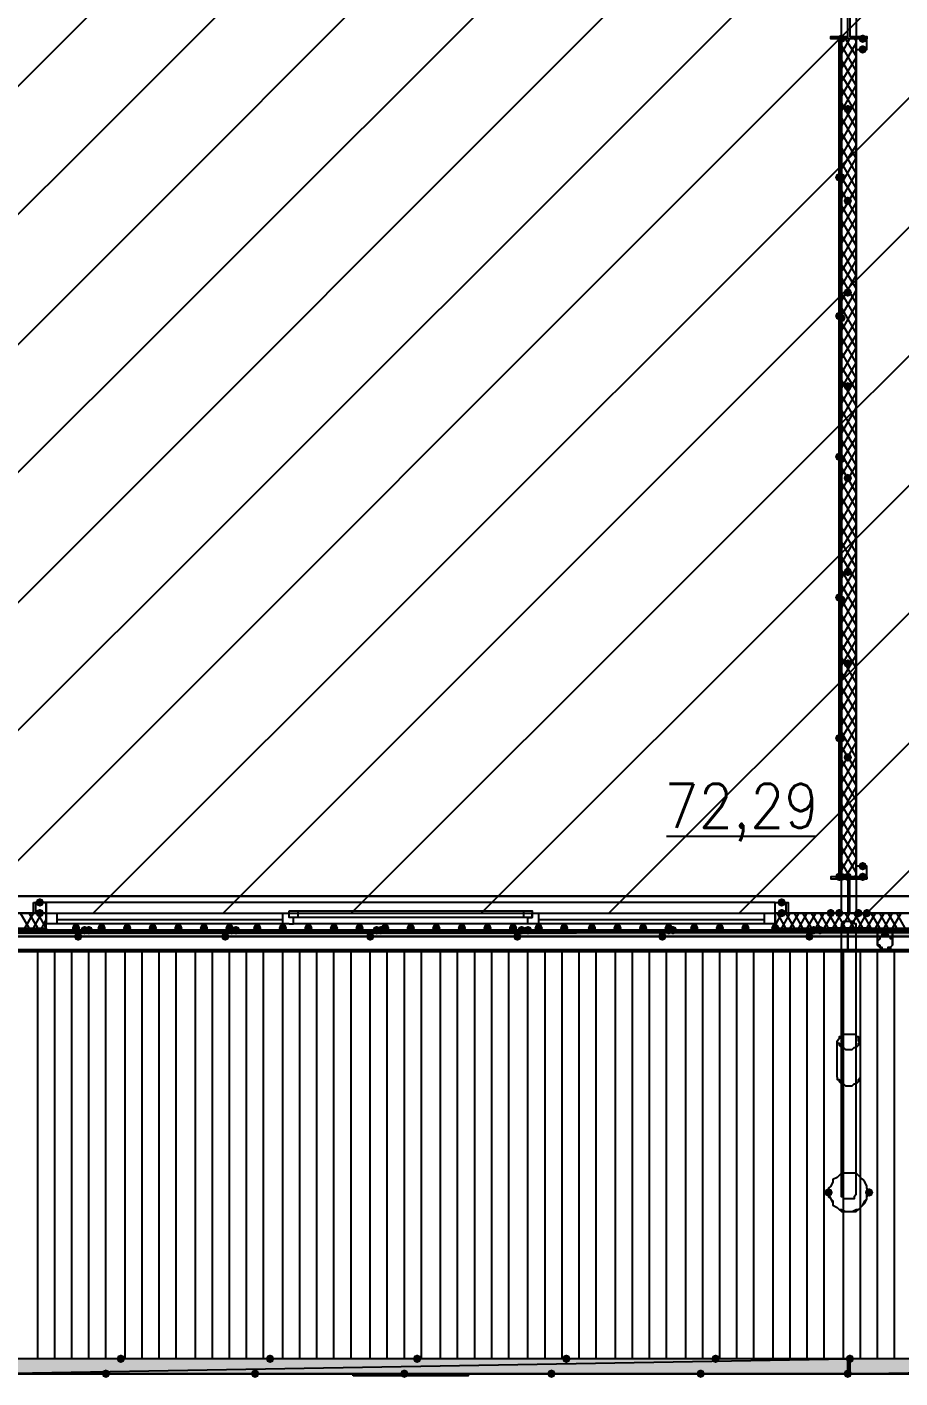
# Model space of a CAD drawing. Header units: millimetres. Extents: x 0 to 420, y 0 to 297.
# Drawn here: x 260.31 to 277.64, y 110.74 to 137.56 of the extents above; entities that cross this region are included whole.
import ezdxf

# ---------------------------------------------------------------- set-up
doc = ezdxf.new("R2010")
doc.units = ezdxf.units.MM
doc.layers.get('0').update_dxf_attribs({"linetype": 'CONTINUOUS'})
doc.styles.get("Standard").update_dxf_attribs({"font": 'STANDARD'})

msp = doc.modelspace()

# ---------------------------------------------------------------- hatches: boundary and pattern name
at = {"true_color": 0x000007}
for points in [[(276.563667, 137.329333), (276.538796, 137.269537), (276.479, 137.244667), (276.419204, 137.269537), (276.394333, 137.329333), (276.419204, 137.389129), (276.479, 137.414), (276.538796, 137.389129)], [(276.987, 137.329333), (276.962129, 137.269537), (276.902333, 137.244667), (276.842538, 137.269537), (276.817667, 137.329333), (276.842537, 137.389129), (276.902333, 137.414), (276.962129, 137.389129)], [(276.987, 137.117667), (276.962129, 137.057871), (276.902333, 137.033), (276.842538, 137.057871), (276.817667, 137.117667), (276.842537, 137.177462), (276.902333, 137.202333), (276.962129, 137.177463)], [(276.690667, 135.932333), (276.665796, 135.872537), (276.606, 135.847667), (276.546204, 135.872537), (276.521333, 135.932333), (276.546204, 135.992129), (276.606, 136.017), (276.665796, 135.992129)], [(276.690667, 134.112), (276.665796, 134.052204), (276.606, 134.027333), (276.546204, 134.052204), (276.521333, 134.112), (276.546204, 134.171796), (276.606, 134.196667), (276.665796, 134.171796)], [(276.690667, 132.291667), (276.665796, 132.231871), (276.606, 132.207), (276.546204, 132.231871), (276.521333, 132.291667), (276.546204, 132.351462), (276.606, 132.376333), (276.665796, 132.351463)], [(276.690667, 130.429), (276.665796, 130.369204), (276.606, 130.344333), (276.546204, 130.369204), (276.521333, 130.429), (276.546204, 130.488796), (276.606, 130.513667), (276.665796, 130.488796)], [(276.690667, 128.608667), (276.665796, 128.548871), (276.606, 128.524), (276.546204, 128.548871), (276.521333, 128.608667), (276.546204, 128.668462), (276.606, 128.693333), (276.665796, 128.668463)], [(276.690667, 126.746), (276.665796, 126.686204), (276.606, 126.661333), (276.546204, 126.686204), (276.521333, 126.746), (276.546204, 126.805796), (276.606, 126.830667), (276.665796, 126.805796)], [(276.690667, 124.925667), (276.665796, 124.865871), (276.606, 124.841), (276.546204, 124.865871), (276.521333, 124.925667), (276.546204, 124.985462), (276.606, 125.010333), (276.665796, 124.985463)], [(276.690667, 123.063), (276.665796, 123.003204), (276.606, 122.978333), (276.546204, 123.003204), (276.521333, 123.063), (276.546204, 123.122796), (276.606, 123.147667), (276.665796, 123.122796)], [(276.987, 120.904), (276.962129, 120.844204), (276.902333, 120.819333), (276.842538, 120.844204), (276.817667, 120.904), (276.842537, 120.963796), (276.902333, 120.988667), (276.962129, 120.963796)], [(276.563667, 120.692333), (276.538796, 120.632537), (276.479, 120.607667), (276.419204, 120.632537), (276.394333, 120.692333), (276.419204, 120.752129), (276.479, 120.777), (276.538796, 120.752129)], [(276.690667, 120.692333), (276.665796, 120.632537), (276.606, 120.607667), (276.546204, 120.632537), (276.521333, 120.692333), (276.546204, 120.752129), (276.606, 120.777), (276.665796, 120.752129)], [(276.987, 120.692333), (276.962129, 120.632537), (276.902333, 120.607667), (276.842538, 120.632537), (276.817667, 120.692333), (276.842537, 120.752129), (276.902333, 120.777), (276.962129, 120.752129)], [(260.646333, 120.184333), (260.621463, 120.124537), (260.561667, 120.099667), (260.501871, 120.124537), (260.477, 120.184333), (260.501871, 120.244129), (260.561667, 120.269), (260.621462, 120.244129)], [(275.378333, 120.184333), (275.353462, 120.124537), (275.293667, 120.099667), (275.233871, 120.124537), (275.209, 120.184333), (275.233871, 120.244129), (275.293667, 120.269), (275.353462, 120.244129)], [(260.646333, 119.972667), (260.621463, 119.912871), (260.561667, 119.888), (260.501871, 119.912871), (260.477, 119.972667), (260.501871, 120.032462), (260.561667, 120.057333), (260.621462, 120.032463)], [(275.378333, 119.972667), (275.353462, 119.912871), (275.293667, 119.888), (275.233871, 119.912871), (275.209, 119.972667), (275.233871, 120.032462), (275.293667, 120.057333), (275.353462, 120.032463)], [(276.352, 119.972667), (276.327129, 119.912871), (276.267333, 119.888), (276.207538, 119.912871), (276.182667, 119.972667), (276.207537, 120.032462), (276.267333, 120.057333), (276.327129, 120.032463)], [(276.521333, 119.972667), (276.496463, 119.912871), (276.436667, 119.888), (276.376871, 119.912871), (276.352, 119.972667), (276.376871, 120.032462), (276.436667, 120.057333), (276.496462, 120.032463)], [(276.902333, 119.972667), (276.877462, 119.912871), (276.817667, 119.888), (276.757871, 119.912871), (276.733, 119.972667), (276.757871, 120.032462), (276.817667, 120.057333), (276.877462, 120.032463)], [(277.071667, 119.972667), (277.046796, 119.912871), (276.987, 119.888), (276.927204, 119.912871), (276.902333, 119.972667), (276.927204, 120.032462), (276.987, 120.057333), (277.046796, 120.032463)], [(261.366, 119.676333), (261.341129, 119.616537), (261.281333, 119.591667), (261.221538, 119.616537), (261.196667, 119.676333), (261.221537, 119.736129), (261.281333, 119.761), (261.341129, 119.736129)], [(261.874, 119.676333), (261.849129, 119.616537), (261.789333, 119.591667), (261.729537, 119.616537), (261.704667, 119.676333), (261.729537, 119.736129), (261.789333, 119.761), (261.849129, 119.736129)], [(262.382, 119.676333), (262.357129, 119.616537), (262.297333, 119.591667), (262.237538, 119.616537), (262.212667, 119.676333), (262.237537, 119.736129), (262.297333, 119.761), (262.357129, 119.736129)], [(262.89, 119.676333), (262.865129, 119.616537), (262.805333, 119.591667), (262.745538, 119.616537), (262.720667, 119.676333), (262.745537, 119.736129), (262.805333, 119.761), (262.865129, 119.736129)], [(263.398, 119.676333), (263.373129, 119.616537), (263.313333, 119.591667), (263.253537, 119.616537), (263.228667, 119.676333), (263.253537, 119.736129), (263.313333, 119.761), (263.373129, 119.736129)], [(263.906, 119.676333), (263.881129, 119.616537), (263.821333, 119.591667), (263.761538, 119.616537), (263.736667, 119.676333), (263.761537, 119.736129), (263.821333, 119.761), (263.881129, 119.736129)], [(264.414, 119.676333), (264.389129, 119.616537), (264.329333, 119.591667), (264.269538, 119.616537), (264.244667, 119.676333), (264.269537, 119.736129), (264.329333, 119.761), (264.389129, 119.736129)], [(264.964333, 119.676333), (264.939462, 119.616537), (264.879667, 119.591667), (264.819871, 119.616537), (264.795, 119.676333), (264.819871, 119.736129), (264.879667, 119.761), (264.939462, 119.736129)], [(265.472333, 119.676333), (265.447462, 119.616537), (265.387667, 119.591667), (265.327871, 119.616537), (265.303, 119.676333), (265.327871, 119.736129), (265.387667, 119.761), (265.447462, 119.736129)], [(265.980333, 119.676333), (265.955462, 119.616537), (265.895667, 119.591667), (265.835871, 119.616537), (265.811, 119.676333), (265.835871, 119.736129), (265.895667, 119.761), (265.955462, 119.736129)], [(266.488333, 119.676333), (266.463462, 119.616537), (266.403667, 119.591667), (266.343871, 119.616537), (266.319, 119.676333), (266.343871, 119.736129), (266.403667, 119.761), (266.463462, 119.736129)], [(266.996333, 119.676333), (266.971462, 119.616537), (266.911667, 119.591667), (266.851871, 119.616537), (266.827, 119.676333), (266.851871, 119.736129), (266.911667, 119.761), (266.971462, 119.736129)], [(267.504333, 119.676333), (267.479462, 119.616537), (267.419667, 119.591667), (267.359871, 119.616537), (267.335, 119.676333), (267.359871, 119.736129), (267.419667, 119.761), (267.479462, 119.736129)], [(268.012333, 119.676333), (267.987462, 119.616537), (267.927667, 119.591667), (267.867871, 119.616537), (267.843, 119.676333), (267.867871, 119.736129), (267.927667, 119.761), (267.987462, 119.736129)], [(268.520333, 119.676333), (268.495462, 119.616537), (268.435667, 119.591667), (268.375871, 119.616537), (268.351, 119.676333), (268.375871, 119.736129), (268.435667, 119.761), (268.495462, 119.736129)], [(269.028333, 119.676333), (269.003462, 119.616537), (268.943667, 119.591667), (268.883871, 119.616537), (268.859, 119.676333), (268.883871, 119.736129), (268.943667, 119.761), (269.003462, 119.736129)], [(269.536333, 119.676333), (269.511462, 119.616537), (269.451667, 119.591667), (269.391871, 119.616537), (269.367, 119.676333), (269.391871, 119.736129), (269.451667, 119.761), (269.511462, 119.736129)], [(270.044333, 119.676333), (270.019463, 119.616537), (269.959667, 119.591667), (269.899871, 119.616537), (269.875, 119.676333), (269.899871, 119.736129), (269.959667, 119.761), (270.019462, 119.736129)], [(270.552333, 119.676333), (270.527462, 119.616537), (270.467667, 119.591667), (270.407871, 119.616537), (270.383, 119.676333), (270.407871, 119.736129), (270.467667, 119.761), (270.527462, 119.736129)], [(271.060333, 119.676333), (271.035462, 119.616537), (270.975667, 119.591667), (270.915871, 119.616537), (270.891, 119.676333), (270.915871, 119.736129), (270.975667, 119.761), (271.035462, 119.736129)], [(271.610667, 119.676333), (271.585796, 119.616537), (271.526, 119.591667), (271.466204, 119.616537), (271.441333, 119.676333), (271.466204, 119.736129), (271.526, 119.761), (271.585796, 119.736129)], [(272.118667, 119.676333), (272.093796, 119.616537), (272.034, 119.591667), (271.974204, 119.616537), (271.949333, 119.676333), (271.974204, 119.736129), (272.034, 119.761), (272.093796, 119.736129)], [(272.626667, 119.676333), (272.601796, 119.616537), (272.542, 119.591667), (272.482204, 119.616537), (272.457333, 119.676333), (272.482204, 119.736129), (272.542, 119.761), (272.601796, 119.736129)], [(273.134667, 119.676333), (273.109796, 119.616537), (273.05, 119.591667), (272.990204, 119.616537), (272.965333, 119.676333), (272.990204, 119.736129), (273.05, 119.761), (273.109796, 119.736129)], [(273.642667, 119.676333), (273.617796, 119.616537), (273.558, 119.591667), (273.498204, 119.616537), (273.473333, 119.676333), (273.498204, 119.736129), (273.558, 119.761), (273.617796, 119.736129)], [(274.150667, 119.676333), (274.125796, 119.616537), (274.066, 119.591667), (274.006204, 119.616537), (273.981333, 119.676333), (274.006204, 119.736129), (274.066, 119.761), (274.125796, 119.736129)], [(274.658667, 119.676333), (274.633796, 119.616537), (274.574, 119.591667), (274.514204, 119.616537), (274.489333, 119.676333), (274.514204, 119.736129), (274.574, 119.761), (274.633796, 119.736129)], [(275.251333, 119.676333), (275.226462, 119.616537), (275.166667, 119.591667), (275.106871, 119.616537), (275.082, 119.676333), (275.106871, 119.736129), (275.166667, 119.761), (275.226462, 119.736129)], [(276.309667, 114.427), (276.284796, 114.367204), (276.225, 114.342333), (276.165204, 114.367204), (276.140333, 114.427), (276.165204, 114.486796), (276.225, 114.511667), (276.284796, 114.486796)], [(277.114, 114.427), (277.089129, 114.367204), (277.029333, 114.342333), (276.969538, 114.367204), (276.944667, 114.427), (276.969537, 114.486796), (277.029333, 114.511667), (277.089129, 114.486796)]]:
    msp.add_hatch(color=0, dxfattribs=at).paths.add_polyline_path(points, flags=0)
at = {"true_color": 0x0000fe}
for points in [[(276.563667, 137.329333), (276.538796, 137.269537), (276.479, 137.244667), (276.419204, 137.269537), (276.394333, 137.329333), (276.419204, 137.389129), (276.479, 137.414), (276.538796, 137.389129)], [(276.563667, 137.329333), (276.538796, 137.269537), (276.479, 137.244667), (276.419204, 137.269537), (276.394333, 137.329333), (276.419204, 137.389129), (276.479, 137.414), (276.538796, 137.389129)], [(276.521333, 134.577667), (276.496463, 134.517871), (276.436667, 134.493), (276.376871, 134.517871), (276.352, 134.577667), (276.376871, 134.637462), (276.436667, 134.662333), (276.496462, 134.637463)], [(276.563667, 134.577667), (276.538796, 134.517871), (276.479, 134.493), (276.419204, 134.517871), (276.394333, 134.577667), (276.419204, 134.637462), (276.479, 134.662333), (276.538796, 134.637463)], [(276.521333, 131.826), (276.496463, 131.766204), (276.436667, 131.741333), (276.376871, 131.766204), (276.352, 131.826), (276.376871, 131.885796), (276.436667, 131.910667), (276.496462, 131.885796)], [(276.563667, 131.783667), (276.538796, 131.723871), (276.479, 131.699), (276.419204, 131.723871), (276.394333, 131.783667), (276.419204, 131.843462), (276.479, 131.868333), (276.538796, 131.843463)], [(276.521333, 129.032), (276.496463, 128.972204), (276.436667, 128.947333), (276.376871, 128.972204), (276.352, 129.032), (276.376871, 129.091796), (276.436667, 129.116667), (276.496462, 129.091796)], [(276.563667, 128.989667), (276.538796, 128.929871), (276.479, 128.905), (276.419204, 128.929871), (276.394333, 128.989667), (276.419204, 129.049462), (276.479, 129.074333), (276.538796, 129.049463)], [(276.521333, 126.238), (276.496463, 126.178204), (276.436667, 126.153333), (276.376871, 126.178204), (276.352, 126.238), (276.376871, 126.297796), (276.436667, 126.322667), (276.496462, 126.297796)], [(276.563667, 126.195667), (276.538796, 126.135871), (276.479, 126.111), (276.419204, 126.135871), (276.394333, 126.195667), (276.419204, 126.255462), (276.479, 126.280333), (276.538796, 126.255463)], [(276.521333, 123.444), (276.496463, 123.384204), (276.436667, 123.359333), (276.376871, 123.384204), (276.352, 123.444), (276.376871, 123.503796), (276.436667, 123.528667), (276.496462, 123.503796)], [(276.563667, 123.444), (276.538796, 123.384204), (276.479, 123.359333), (276.419204, 123.384204), (276.394333, 123.444), (276.419204, 123.503796), (276.479, 123.528667), (276.538796, 123.503796)], [(276.521333, 120.692333), (276.496463, 120.632537), (276.436667, 120.607667), (276.376871, 120.632537), (276.352, 120.692333), (276.376871, 120.752129), (276.436667, 120.777), (276.496462, 120.752129)], [(261.535333, 119.634), (261.510462, 119.574204), (261.450667, 119.549333), (261.390871, 119.574204), (261.366, 119.634), (261.390871, 119.693796), (261.450667, 119.718667), (261.510462, 119.693796)], [(261.62, 119.634), (261.595129, 119.574204), (261.535333, 119.549333), (261.475537, 119.574204), (261.450667, 119.634), (261.475537, 119.693796), (261.535333, 119.718667), (261.595129, 119.693796)], [(261.62, 119.634), (261.595129, 119.574204), (261.535333, 119.549333), (261.475537, 119.574204), (261.450667, 119.634), (261.475537, 119.693796), (261.535333, 119.718667), (261.595129, 119.693796)], [(264.456333, 119.634), (264.431462, 119.574204), (264.371667, 119.549333), (264.311871, 119.574204), (264.287, 119.634), (264.311871, 119.693796), (264.371667, 119.718667), (264.431462, 119.693796)], [(264.541, 119.634), (264.516129, 119.574204), (264.456333, 119.549333), (264.396538, 119.574204), (264.371667, 119.634), (264.396537, 119.693796), (264.456333, 119.718667), (264.516129, 119.693796)], [(264.541, 119.634), (264.516129, 119.574204), (264.456333, 119.549333), (264.396538, 119.574204), (264.371667, 119.634), (264.396537, 119.693796), (264.456333, 119.718667), (264.516129, 119.693796)], [(267.335, 119.634), (267.310129, 119.574204), (267.250333, 119.549333), (267.190538, 119.574204), (267.165667, 119.634), (267.190537, 119.693796), (267.250333, 119.718667), (267.310129, 119.693796)], [(267.419667, 119.634), (267.394796, 119.574204), (267.335, 119.549333), (267.275204, 119.574204), (267.250333, 119.634), (267.275204, 119.693796), (267.335, 119.718667), (267.394796, 119.693796)], [(267.419667, 119.634), (267.394796, 119.574204), (267.335, 119.549333), (267.275204, 119.574204), (267.250333, 119.634), (267.275204, 119.693796), (267.335, 119.718667), (267.394796, 119.693796)], [(270.213667, 119.634), (270.188796, 119.574204), (270.129, 119.549333), (270.069204, 119.574204), (270.044333, 119.634), (270.069204, 119.693796), (270.129, 119.718667), (270.188796, 119.693796)], [(270.340667, 119.634), (270.315796, 119.574204), (270.256, 119.549333), (270.196204, 119.574204), (270.171333, 119.634), (270.196204, 119.693796), (270.256, 119.718667), (270.315796, 119.693796)], [(270.340667, 119.634), (270.315796, 119.574204), (270.256, 119.549333), (270.196204, 119.574204), (270.171333, 119.634), (270.196204, 119.693796), (270.256, 119.718667), (270.315796, 119.693796)], [(273.134667, 119.634), (273.109796, 119.574204), (273.05, 119.549333), (272.990204, 119.574204), (272.965333, 119.634), (272.990204, 119.693796), (273.05, 119.718667), (273.109796, 119.693796)], [(273.219333, 119.634), (273.194462, 119.574204), (273.134667, 119.549333), (273.074871, 119.574204), (273.05, 119.634), (273.074871, 119.693796), (273.134667, 119.718667), (273.194462, 119.693796)], [(273.219333, 119.634), (273.194462, 119.574204), (273.134667, 119.549333), (273.074871, 119.574204), (273.05, 119.634), (273.074871, 119.693796), (273.134667, 119.718667), (273.194462, 119.693796)], [(276.013333, 119.634), (275.988462, 119.574204), (275.928667, 119.549333), (275.868871, 119.574204), (275.844, 119.634), (275.868871, 119.693796), (275.928667, 119.718667), (275.988462, 119.693796)], [(276.140333, 119.634), (276.115463, 119.574204), (276.055667, 119.549333), (275.995871, 119.574204), (275.971, 119.634), (275.995871, 119.693796), (276.055667, 119.718667), (276.115462, 119.693796)], [(276.140333, 119.634), (276.115463, 119.574204), (276.055667, 119.549333), (275.995871, 119.574204), (275.971, 119.634), (275.995871, 119.693796), (276.055667, 119.718667), (276.115462, 119.693796)], [(261.408333, 119.507), (261.383462, 119.447204), (261.323667, 119.422333), (261.263871, 119.447204), (261.239, 119.507), (261.263871, 119.566796), (261.323667, 119.591667), (261.383462, 119.566796)], [(264.329333, 119.507), (264.304463, 119.447204), (264.244667, 119.422333), (264.184871, 119.447204), (264.16, 119.507), (264.184871, 119.566796), (264.244667, 119.591667), (264.304462, 119.566796)], [(267.208, 119.507), (267.183129, 119.447204), (267.123333, 119.422333), (267.063538, 119.447204), (267.038667, 119.507), (267.063537, 119.566796), (267.123333, 119.591667), (267.183129, 119.566796)], [(270.129, 119.507), (270.104129, 119.447204), (270.044333, 119.422333), (269.984537, 119.447204), (269.959667, 119.507), (269.984537, 119.566796), (270.044333, 119.591667), (270.104129, 119.566796)], [(273.007667, 119.507), (272.982796, 119.447204), (272.923, 119.422333), (272.863204, 119.447204), (272.838333, 119.507), (272.863204, 119.566796), (272.923, 119.591667), (272.982796, 119.566796)], [(275.928667, 119.507), (275.903796, 119.447204), (275.844, 119.422333), (275.784204, 119.447204), (275.759333, 119.507), (275.784204, 119.566796), (275.844, 119.591667), (275.903796, 119.566796)], [(262.255, 111.125), (262.230129, 111.065204), (262.170333, 111.040333), (262.110538, 111.065204), (262.085667, 111.125), (262.110537, 111.184796), (262.170333, 111.209667), (262.230129, 111.184796)], [(265.218333, 111.125), (265.193463, 111.065204), (265.133667, 111.040333), (265.073871, 111.065204), (265.049, 111.125), (265.073871, 111.184796), (265.133667, 111.209667), (265.193462, 111.184796)], [(268.139333, 111.125), (268.114462, 111.065204), (268.054667, 111.040333), (267.994871, 111.065204), (267.97, 111.125), (267.994871, 111.184796), (268.054667, 111.209667), (268.114462, 111.184796)], [(271.102667, 111.125), (271.077796, 111.065204), (271.018, 111.040333), (270.958204, 111.065204), (270.933333, 111.125), (270.958204, 111.184796), (271.018, 111.209667), (271.077796, 111.184796)], [(274.066, 111.125), (274.041129, 111.065204), (273.981333, 111.040333), (273.921538, 111.065204), (273.896667, 111.125), (273.921537, 111.184796), (273.981333, 111.209667), (274.041129, 111.184796)], [(276.733, 111.125), (276.708129, 111.065204), (276.648333, 111.040333), (276.588538, 111.065204), (276.563667, 111.125), (276.588537, 111.184796), (276.648333, 111.209667), (276.708129, 111.184796)], [(276.733, 111.125), (276.708129, 111.065204), (276.648333, 111.040333), (276.588538, 111.065204), (276.563667, 111.125), (276.588537, 111.184796), (276.648333, 111.209667), (276.708129, 111.184796)], [(261.958667, 110.828667), (261.933796, 110.768871), (261.874, 110.744), (261.814204, 110.768871), (261.789333, 110.828667), (261.814204, 110.888462), (261.874, 110.913333), (261.933796, 110.888463)], [(264.922, 110.828667), (264.897129, 110.768871), (264.837333, 110.744), (264.777537, 110.768871), (264.752667, 110.828667), (264.777537, 110.888462), (264.837333, 110.913333), (264.897129, 110.888463)], [(267.885333, 110.828667), (267.860462, 110.768871), (267.800667, 110.744), (267.740871, 110.768871), (267.716, 110.828667), (267.740871, 110.888462), (267.800667, 110.913333), (267.860462, 110.888463)], [(270.806333, 110.828667), (270.781462, 110.768871), (270.721667, 110.744), (270.661871, 110.768871), (270.637, 110.828667), (270.661871, 110.888462), (270.721667, 110.913333), (270.781462, 110.888463)], [(273.769667, 110.828667), (273.744796, 110.768871), (273.685, 110.744), (273.625204, 110.768871), (273.600333, 110.828667), (273.625204, 110.888462), (273.685, 110.913333), (273.744796, 110.888463)], [(276.690667, 110.828667), (276.665796, 110.768871), (276.606, 110.744), (276.546204, 110.768871), (276.521333, 110.828667), (276.546204, 110.888462), (276.606, 110.913333), (276.665796, 110.888463)]]:
    msp.add_hatch(color=0, dxfattribs=at).paths.add_polyline_path(points, flags=0)
at = {"true_color": 0x000007}
h = msp.add_hatch(color=0, dxfattribs=at)
h.paths.add_polyline_path([(276.479, 137.329333), (276.436667, 137.329333), (276.479, 120.692333)], flags=0)
h.paths.add_polyline_path([(276.436667, 137.329333), (276.479, 120.692333), (276.436667, 120.692333)], flags=0)
h = msp.add_hatch(color=0, dxfattribs=at)
h.paths.add_polyline_path([(381.550333, 119.507), (119.507, 119.507), (381.550333, 119.634)], flags=0)
h.paths.add_polyline_path([(119.507, 119.507), (381.550333, 119.634), (119.507, 119.634)], flags=0)
h = msp.add_hatch(color=0, dxfattribs=at)
h.paths.add_polyline_path([(276.606, 110.828667), (259.249333, 110.828667), (276.606, 111.125)], flags=0)
h.paths.add_polyline_path([(259.249333, 110.828667), (276.606, 111.125), (259.249333, 111.125)], flags=0)
h = msp.add_hatch(color=0, dxfattribs=at)
h.paths.add_polyline_path([(294.005, 110.828667), (276.648333, 110.828667), (294.005, 111.125)], flags=0)
h.paths.add_polyline_path([(276.648333, 110.828667), (294.005, 111.125), (276.648333, 111.125)], flags=0)

# ---------------------------------------------------------------- linework, layer by layer
at = {"color": 0, "true_color": 0x000007}
for points in [[(392.938, 236.601), (258.868333, 236.601), (258.868333, 205.613), (242.189, 205.613), (242.189, 236.601), (108.161667, 236.601), (108.161667, 119.972667), (242.189, 119.972667), (242.189, 150.960667), (258.868333, 150.960667), (258.868333, 119.972667), (392.938, 119.972667)], [(242.189, 236.262333), (242.189, 205.613), (258.868333, 205.613), (258.868333, 236.262333), (392.557, 236.262333), (392.557, 120.311333), (258.868333, 120.311333), (258.868333, 150.960667), (242.189, 150.960667), (242.189, 120.311333), (108.500333, 120.311333), (108.500333, 236.262333)], [(276.987, 137.329333), (276.267333, 137.329333), (276.267333, 137.371667), (276.606, 137.371667), (276.606, 138.049), (276.267333, 138.049), (276.987, 138.049), (276.648333, 138.049), (276.648333, 137.371667), (276.987, 137.371667)], [(276.479, 137.329333), (276.436667, 137.329333), (276.479, 120.692333)], [(276.436667, 137.329333), (276.479, 120.692333), (276.436667, 120.692333)], [(276.479, 120.692333), (276.479, 137.329333), (276.436667, 137.329333), (276.436667, 120.692333)], [(276.479, 120.692333), (276.479, 137.329333), (276.436667, 137.329333), (276.436667, 120.692333)], [(276.479, 137.329333), (276.479, 120.692333), (276.775333, 120.692333), (276.775333, 137.329333)], [(276.987, 137.329333), (276.775333, 137.329333), (276.775333, 137.117667), (276.987, 137.117667), (276.987, 137.329333), (276.775333, 137.329333), (276.775333, 137.117667), (276.987, 137.117667)], [(276.987, 120.692333), (276.267333, 120.692333), (276.267333, 120.65), (276.606, 120.65), (276.606, 119.972667), (276.267333, 119.972667), (276.987, 119.972667), (276.648333, 119.972667), (276.648333, 120.65), (276.987, 120.65)], [(276.987, 120.904), (276.775333, 120.904), (276.775333, 120.692333), (276.987, 120.692333), (276.987, 120.904), (276.775333, 120.904), (276.775333, 120.692333), (276.987, 120.692333)], [(260.434667, 120.184333), (260.688667, 120.184333), (260.688667, 119.972667), (260.434667, 119.972667)], [(260.477, 120.184333), (260.477, 119.972667), (260.688667, 119.972667), (260.688667, 120.184333)], [(275.166667, 120.184333), (275.378333, 120.184333), (275.378333, 119.972667), (275.166667, 119.972667), (275.166667, 120.184333), (275.420667, 120.184333), (275.420667, 119.972667), (275.166667, 119.972667)], [(260.688667, 119.972667), (260.688667, 119.761)], [(265.514667, 120.015), (265.684, 120.015), (265.684, 119.888), (265.514667, 119.888)], [(270.340667, 119.888), (270.171333, 119.888), (270.171333, 120.015), (270.340667, 120.015)], [(275.166667, 119.972667), (275.166667, 119.761)], [(381.550333, 119.507), (119.507, 119.507), (381.550333, 119.634)], [(119.507, 119.507), (381.550333, 119.634), (119.507, 119.634)], [(276.648333, 119.803333), (276.606, 119.803333), (276.563667, 119.803333), (276.521333, 119.803333), (276.521333, 119.761), (276.479, 119.761), (276.479, 119.718667), (276.479, 119.676333), (276.521333, 119.634), (276.563667, 119.634), (276.563667, 119.591667), (276.606, 119.591667), (276.648333, 119.591667), (276.690667, 119.591667), (276.690667, 119.634), (276.733, 119.634), (276.733, 119.676333), (276.775333, 119.676333), (276.775333, 119.718667), (276.775333, 119.761), (276.733, 119.761), (276.733, 119.803333), (276.690667, 119.803333)], [(277.071667, 119.634), (277.071667, 119.591667), (277.198667, 119.591667), (277.198667, 119.38), (277.198667, 119.337667), (277.241, 119.295333), (277.283333, 119.253), (277.325667, 119.253), (277.368, 119.253), (277.410333, 119.253), (277.452667, 119.253), (277.452667, 119.295333), (277.495, 119.337667), (277.495, 119.38), (277.495, 119.591667), (277.622, 119.591667), (277.622, 119.634), (277.495, 119.634), (277.495, 119.38), (277.495, 119.337667), (277.452667, 119.295333), (277.410333, 119.253), (277.368, 119.253), (277.325667, 119.253), (277.283333, 119.253), (277.241, 119.295333), (277.241, 119.337667), (277.198667, 119.337667), (277.198667, 119.38), (277.198667, 119.634), (277.071667, 119.634), (277.071667, 119.591667), (277.198667, 119.591667), (277.198667, 119.38), (277.198667, 119.337667), (277.241, 119.295333), (277.283333, 119.253), (277.325667, 119.253), (277.368, 119.253), (277.410333, 119.253), (277.452667, 119.253), (277.452667, 119.295333), (277.495, 119.337667), (277.495, 119.38), (277.495, 119.591667), (277.622, 119.591667), (277.622, 119.634), (277.495, 119.634), (277.495, 119.38), (277.495, 119.337667), (277.452667, 119.295333), (277.410333, 119.253), (277.368, 119.253), (277.325667, 119.253), (277.283333, 119.253), (277.241, 119.295333), (277.241, 119.337667), (277.198667, 119.337667), (277.198667, 119.38), (277.198667, 119.634), (277.071667, 119.634), (277.198667, 119.634), (277.198667, 119.38), (277.198667, 119.337667), (277.241, 119.337667), (277.241, 119.295333), (277.283333, 119.253), (277.325667, 119.253), (277.368, 119.253), (277.410333, 119.253), (277.452667, 119.295333), (277.495, 119.337667), (277.495, 119.38), (277.495, 119.634), (277.622, 119.634), (277.622, 119.591667), (277.495, 119.591667), (277.495, 119.38), (277.495, 119.337667), (277.452667, 119.295333), (277.452667, 119.253), (277.410333, 119.253), (277.368, 119.253), (277.325667, 119.253), (277.283333, 119.253), (277.241, 119.295333), (277.198667, 119.337667), (277.198667, 119.38), (277.198667, 119.591667), (277.071667, 119.591667)], [(276.606, 119.591667), (259.249333, 119.591667), (259.249333, 119.210667), (276.606, 119.210667)], [(294.005, 119.591667), (276.606, 119.591667), (276.606, 119.210667), (294.005, 119.210667)], [(277.198667, 119.38), (277.198667, 119.337667), (277.241, 119.337667), (277.241, 119.295333), (277.283333, 119.295333), (277.283333, 119.253), (277.325667, 119.253), (277.368, 119.253), (277.410333, 119.253), (277.410333, 119.295333), (277.452667, 119.295333), (277.495, 119.337667), (277.495, 119.38), (277.495, 119.422333), (277.495, 119.464667), (277.452667, 119.464667), (277.452667, 119.507), (277.410333, 119.507), (277.410333, 119.549333), (277.368, 119.549333), (277.325667, 119.549333), (277.283333, 119.549333), (277.283333, 119.507), (277.241, 119.507), (277.241, 119.464667), (277.198667, 119.422333)], [(277.495, 119.38), (277.495, 119.422333), (277.495, 119.464667), (277.452667, 119.464667), (277.452667, 119.507), (277.410333, 119.507), (277.410333, 119.549333), (277.368, 119.549333), (277.325667, 119.549333), (277.283333, 119.549333), (277.283333, 119.507), (277.241, 119.507), (277.241, 119.464667), (277.198667, 119.422333), (277.198667, 119.38), (277.198667, 119.337667), (277.241, 119.337667), (277.241, 119.295333), (277.283333, 119.295333), (277.283333, 119.253), (277.325667, 119.253), (277.368, 119.253), (277.410333, 119.253), (277.410333, 119.295333), (277.452667, 119.295333), (277.495, 119.337667)], [(381.550333, 111.675333), (381.550333, 111.125), (119.507, 111.125), (119.507, 111.675333), (119.507, 118.660333), (119.507, 119.253), (381.550333, 119.253), (381.550333, 118.660333)], [(276.648333, 117.559667), (276.606, 117.559667), (276.563667, 117.559667), (276.521333, 117.559667), (276.479, 117.559667), (276.479, 117.517333), (276.436667, 117.517333), (276.436667, 117.475), (276.394333, 117.432667), (276.394333, 117.390333), (276.436667, 117.390333), (276.436667, 117.348), (276.479, 117.305667), (276.521333, 117.305667), (276.563667, 117.263333), (276.606, 117.263333), (276.648333, 117.263333), (276.690667, 117.263333), (276.733, 117.305667), (276.775333, 117.305667), (276.817667, 117.348), (276.817667, 117.390333), (276.86, 117.432667), (276.817667, 117.432667), (276.817667, 117.475), (276.817667, 117.517333), (276.775333, 117.517333), (276.775333, 117.559667), (276.733, 117.559667), (276.690667, 117.559667)], [(276.690667, 114.808), (276.606, 114.808), (276.563667, 114.808), (276.479, 114.808), (276.436667, 114.765667), (276.394333, 114.723333), (276.309667, 114.681), (276.309667, 114.638667), (276.267333, 114.554), (276.225, 114.511667), (276.225, 114.427), (276.225, 114.384667), (276.267333, 114.3), (276.309667, 114.257667), (276.309667, 114.173), (276.394333, 114.130667), (276.436667, 114.088333), (276.479, 114.088333), (276.563667, 114.046), (276.606, 114.046), (276.690667, 114.046), (276.775333, 114.088333), (276.817667, 114.088333), (276.86, 114.130667), (276.902333, 114.173), (276.944667, 114.257667), (276.987, 114.3), (276.987, 114.384667), (277.029333, 114.427), (276.987, 114.511667), (276.987, 114.554), (276.944667, 114.638667), (276.902333, 114.681), (276.86, 114.723333), (276.817667, 114.765667), (276.775333, 114.808)], [(276.606, 110.828667), (259.249333, 110.828667), (276.606, 111.125)], [(259.249333, 110.828667), (276.606, 111.125), (259.249333, 111.125)], [(276.606, 111.125), (259.249333, 111.125), (259.249333, 110.828667), (276.606, 110.828667)], [(294.005, 110.828667), (276.648333, 110.828667), (294.005, 111.125)], [(276.648333, 110.828667), (294.005, 111.125), (276.648333, 111.125)], [(363.558667, 111.125), (363.558667, 110.828667), (346.202, 110.828667), (346.202, 111.125), (346.202, 110.828667), (328.803, 110.828667), (328.803, 111.125), (328.803, 110.828667), (311.404, 110.828667), (311.404, 111.125), (311.404, 110.828667), (294.005, 110.828667), (294.005, 111.125), (276.648333, 111.125), (276.648333, 110.828667), (294.005, 110.828667), (294.005, 111.125), (311.404, 111.125), (328.803, 111.125), (346.202, 111.125)], [(266.784667, 110.786333), (266.784667, 110.828667), (269.070667, 110.828667), (269.070667, 110.786333)]]:
    msp.add_lwpolyline(points, close=True, dxfattribs=at)
at = {"color": 0, "true_color": 0x0000fe}
msp.add_lwpolyline([(242.189, 236.262333), (108.500333, 236.262333), (108.500333, 120.311333), (242.189, 120.311333), (242.189, 150.960667), (258.868333, 150.960667), (258.868333, 120.311333), (392.557, 120.311333), (392.557, 236.262333), (258.868333, 236.262333), (258.868333, 205.613), (242.189, 205.613)], close=True, dxfattribs=at)
at = {"color": 0, "true_color": 0x00002b}
for points in [[(258.868333, 119.972667), (276.479, 119.972667), (276.479, 154.432), (258.868333, 154.432)], [(276.775333, 119.972667), (293.878, 119.972667), (293.878, 154.432), (276.775333, 154.432)]]:
    msp.add_lwpolyline(points, close=True, dxfattribs=at)
at = {"color": 0, "true_color": 0x000004}
for points in [[(258.868334, 135.127999), (278.172334, 154.431999)], [(258.868334, 132.587999), (280.754667, 154.431999)], [(258.868334, 130.005666), (283.294667, 154.431999)], [(258.868334, 127.465666), (285.877001, 154.431999)], [(258.868334, 124.883333), (288.417001, 154.431999)], [(258.868334, 122.343333), (290.999334, 154.431999)], [(259.080001, 119.972666), (293.539334, 154.431999)], [(261.620001, 119.972666), (296.121667, 154.431999)], [(264.202334, 119.972666), (298.661667, 154.431999)], [(266.742334, 119.972666), (301.244, 154.431999)], [(269.324667, 119.972666), (303.826334, 154.431999)], [(271.864667, 119.972666), (306.366334, 154.431999)], [(274.447001, 119.972666), (308.948667, 154.431999)], [(276.987001, 119.972666), (311.488667, 154.431999)]]:
    msp.add_lwpolyline(points, dxfattribs=at)
at = {"color": 0, "true_color": 0x000007}
for points in [[(276.606, 137.329333), (276.606, 138.049)], [(276.267333, 137.329333), (276.267333, 137.371667)], [(276.436667, 137.329333), (276.436667, 137.371667)], [(276.479, 120.692333), (276.479, 137.329333), (276.479, 120.692333), (276.436667, 137.329333)], [(276.479, 137.033), (276.648333, 137.329333)], [(276.775333, 136.990667), (276.563667, 137.329333)], [(276.775333, 137.287), (276.733, 137.329333)], [(276.817667, 137.329333), (276.817667, 137.371667)], [(276.987, 137.329333), (276.987, 137.371667)], [(276.479, 136.736667), (276.775333, 137.244667)], [(276.775333, 136.694333), (276.479, 137.202333)], [(276.479, 136.482667), (276.775333, 136.948333)], [(276.775333, 136.398), (276.479, 136.906)], [(276.479, 136.186333), (276.775333, 136.694333)], [(276.775333, 136.144), (276.479, 136.609667)], [(276.479, 135.89), (276.775333, 136.398)], [(276.775333, 135.847667), (276.479, 136.355667)], [(276.479, 135.593667), (276.775333, 136.101667)], [(276.775333, 135.551333), (276.479, 136.059333)], [(276.479, 135.297333), (276.775333, 135.805333)], [(276.775333, 135.255), (276.479, 135.763)], [(276.479, 135.001), (276.775333, 135.509)], [(276.775333, 134.958667), (276.479, 135.466667)], [(276.479, 134.747), (276.775333, 135.212667)], [(276.775333, 134.662333), (276.479, 135.170333)], [(276.479, 134.450667), (276.775333, 134.958667)], [(276.775333, 134.366), (276.479, 134.874)], [(276.479, 134.154333), (276.775333, 134.662333)], [(276.775333, 134.112), (276.479, 134.577667)], [(276.479, 133.858), (276.775333, 134.366)], [(276.775333, 133.815667), (276.479, 134.323667)], [(276.479, 133.561667), (276.775333, 134.069667)], [(276.775333, 133.519333), (276.479, 134.027333)], [(276.479, 133.265333), (276.775333, 133.773333)], [(276.775333, 133.223), (276.479, 133.731)], [(276.479, 132.969), (276.775333, 133.477)], [(276.775333, 132.926667), (276.479, 133.434667)], [(276.479, 132.715), (276.775333, 133.180667)], [(276.775333, 132.630333), (276.479, 133.138333)], [(276.479, 132.418667), (276.775333, 132.926667)], [(276.775333, 132.376333), (276.479, 132.842)], [(276.479, 132.122333), (276.775333, 132.630333)], [(276.775333, 132.08), (276.479, 132.588)], [(276.479, 131.826), (276.775333, 132.334)], [(276.775333, 131.783667), (276.479, 132.291667)], [(276.479, 131.529667), (276.775333, 132.037667)], [(276.775333, 131.487333), (276.479, 131.995333)], [(276.479, 131.233333), (276.775333, 131.741333)], [(276.775333, 131.191), (276.479, 131.699)], [(276.479, 130.979333), (276.775333, 131.445)], [(276.775333, 130.894667), (276.479, 131.402667)], [(276.479, 130.683), (276.775333, 131.191)], [(276.775333, 130.598333), (276.479, 131.106333)], [(276.479, 130.386667), (276.775333, 130.894667)], [(276.775333, 130.344333), (276.479, 130.81)], [(276.479, 130.090333), (276.775333, 130.598333)], [(276.775333, 130.048), (276.479, 130.556)], [(276.479, 129.794), (276.775333, 130.302)], [(276.775333, 129.751667), (276.479, 130.259667)], [(276.479, 129.497667), (276.775333, 130.005667)], [(276.775333, 129.455333), (276.479, 129.963333)], [(276.479, 129.201333), (276.775333, 129.709333)], [(276.775333, 129.159), (276.479, 129.667)], [(276.479, 128.947333), (276.775333, 129.413)], [(276.775333, 128.862667), (276.479, 129.370667)], [(276.479, 128.651), (276.775333, 129.159)], [(276.775333, 128.608667), (276.479, 129.074333)], [(276.479, 128.354667), (276.775333, 128.862667)], [(276.775333, 128.312333), (276.479, 128.820333)], [(276.479, 128.058333), (276.775333, 128.566333)], [(276.775333, 128.016), (276.479, 128.524)], [(276.479, 127.762), (276.775333, 128.27)], [(276.775333, 127.719667), (276.479, 128.227667)], [(276.479, 127.465667), (276.775333, 127.973667)], [(276.775333, 127.423333), (276.479, 127.931333)], [(276.479, 127.211667), (276.775333, 127.677333)], [(276.775333, 127.127), (276.479, 127.635)], [(276.479, 126.915333), (276.775333, 127.423333)], [(276.775333, 126.830667), (276.479, 127.338667)], [(276.479, 126.619), (276.775333, 127.127)], [(276.775333, 126.576667), (276.479, 127.042333)], [(276.479, 126.322667), (276.775333, 126.830667)], [(276.775333, 126.280333), (276.479, 126.788333)], [(276.479, 126.026333), (276.775333, 126.534333)], [(276.775333, 125.984), (276.479, 126.492)], [(276.479, 125.73), (276.775333, 126.238)], [(276.775333, 125.687667), (276.479, 126.195667)], [(276.479, 125.433667), (276.775333, 125.941667)], [(276.775333, 125.391333), (276.479, 125.899333)], [(276.479, 125.179667), (276.775333, 125.645333)], [(276.775333, 125.095), (276.479, 125.603)], [(276.479, 124.883333), (276.775333, 125.391333)], [(276.775333, 124.841), (276.479, 125.306667)], [(276.479, 124.587), (276.775333, 125.095)], [(276.775333, 124.544667), (276.479, 125.052667)], [(276.479, 124.290667), (276.775333, 124.798667)], [(276.775333, 124.248333), (276.479, 124.756333)], [(276.479, 123.994333), (276.775333, 124.502333)], [(276.775333, 123.952), (276.479, 124.46)], [(276.479, 123.698), (276.775333, 124.206)], [(276.775333, 123.655667), (276.479, 124.163667)], [(276.479, 123.444), (276.775333, 123.909667)], [(276.775333, 123.359333), (276.479, 123.867333)], [(276.479, 123.147667), (276.775333, 123.655667)], [(276.775333, 123.063), (276.479, 123.571)], [(276.479, 122.851333), (276.775333, 123.359333)], [(276.775333, 122.809), (276.479, 123.274667)], [(276.479, 122.555), (276.775333, 123.063)], [(276.775333, 122.512667), (276.479, 123.020667)], [(276.479, 122.258667), (276.775333, 122.766667)], [(276.775333, 122.216333), (276.479, 122.724333)], [(276.479, 121.962333), (276.775333, 122.470333)], [(276.775333, 121.92), (276.479, 122.428)], [(276.479, 121.666), (276.775333, 122.174)], [(276.775333, 121.623667), (276.479, 122.131667)], [(276.479, 121.412), (276.775333, 121.877667)], [(276.775333, 121.327333), (276.479, 121.835333)], [(273.007667, 121.496667), (275.971, 121.496667)], [(276.479, 121.115667), (276.775333, 121.623667)], [(276.775333, 121.073333), (276.479, 121.539)], [(276.479, 120.819333), (276.775333, 121.327333)], [(276.775333, 120.777), (276.479, 121.285)], [(276.648333, 120.692333), (276.479, 120.988667)], [(276.563667, 120.692333), (276.775333, 121.031)], [(276.267333, 120.692333), (276.267333, 120.65)], [(276.436667, 120.692333), (276.436667, 120.65)], [(276.606, 120.692333), (276.606, 119.972667)], [(276.733, 120.692333), (276.775333, 120.734667)], [(276.817667, 120.692333), (276.817667, 120.65)], [(276.987, 120.692333), (276.987, 120.65)], [(267.927667, 120.184333), (260.688667, 120.184333), (260.688667, 120.057333)], [(267.927667, 120.184333), (260.688667, 120.184333), (260.688667, 120.057333)], [(275.166667, 120.057333), (275.166667, 120.184333), (267.927667, 120.184333)], [(275.166667, 120.057333), (275.166667, 120.184333), (267.927667, 120.184333)], [(260.688667, 119.972667), (258.868333, 119.972667)], [(260.35, 119.676333), (260.180667, 119.972667)], [(260.265333, 119.676333), (260.434667, 119.972667)], [(260.519333, 119.676333), (260.35, 119.972667)], [(260.434667, 119.676333), (260.604, 119.972667)], [(260.688667, 119.676333), (260.519333, 119.972667)], [(260.688667, 120.057333), (260.688667, 119.972667), (267.927667, 119.972667)], [(260.688667, 120.057333), (260.688667, 119.972667), (267.927667, 119.972667)], [(260.688667, 119.930333), (260.688667, 119.972667)], [(260.688667, 119.676333), (260.688667, 119.761), (260.688667, 119.972667)], [(260.688667, 119.972667), (275.166667, 119.972667)], [(260.688667, 119.972667), (260.900333, 119.972667), (260.900333, 119.761), (260.688667, 119.761)], [(260.900333, 119.972667), (265.387667, 119.972667)], [(265.514667, 119.761), (265.387667, 119.761), (265.387667, 119.972667), (265.514667, 119.972667)], [(265.514667, 119.761), (265.599333, 119.761), (265.599333, 119.888), (265.514667, 119.888), (265.514667, 119.972667)], [(265.684, 120.015), (270.171333, 120.015)], [(265.684, 120.015), (270.171333, 120.015)], [(265.684, 119.972667), (270.171333, 119.972667)], [(270.171333, 119.888), (265.684, 119.888)], [(267.927667, 119.972667), (275.166667, 119.972667), (275.166667, 120.057333)], [(267.927667, 119.972667), (275.166667, 119.972667), (275.166667, 120.057333)], [(270.340667, 119.761), (270.256, 119.761), (270.256, 119.888), (270.340667, 119.888), (270.340667, 119.972667)], [(270.340667, 119.972667), (270.467667, 119.972667), (270.467667, 119.761), (270.340667, 119.761)], [(270.467667, 119.972667), (274.955, 119.972667)], [(275.166667, 119.761), (274.955, 119.761), (274.955, 119.972667), (275.166667, 119.972667)], [(275.166667, 119.718667), (275.293667, 119.972667)], [(275.166667, 119.676333), (275.166667, 119.761), (275.166667, 119.972667)], [(278.087667, 119.972667), (275.166667, 119.972667)], [(275.378333, 119.676333), (275.209, 119.972667)], [(275.293667, 119.676333), (275.463, 119.972667)], [(275.547667, 119.676333), (275.378333, 119.972667)], [(275.463, 119.676333), (275.632333, 119.972667)], [(275.717, 119.676333), (275.547667, 119.972667)], [(275.632333, 119.676333), (275.801667, 119.972667)], [(275.886333, 119.676333), (275.717, 119.972667)], [(275.801667, 119.676333), (275.971, 119.972667)], [(276.055667, 119.676333), (275.886333, 119.972667)], [(275.971, 119.676333), (276.140333, 119.972667)], [(276.225, 119.676333), (276.055667, 119.972667)], [(276.140333, 119.676333), (276.309667, 119.972667)], [(276.394333, 119.676333), (276.225, 119.972667)], [(276.309667, 119.676333), (276.479, 119.972667)], [(276.563667, 119.676333), (276.394333, 119.972667)], [(276.479, 119.676333), (276.648333, 119.972667)], [(276.733, 119.676333), (276.563667, 119.972667)], [(276.648333, 119.676333), (276.817667, 119.972667)], [(276.902333, 119.676333), (276.733, 119.972667)], [(276.817667, 119.676333), (276.987, 119.972667)], [(277.071667, 119.676333), (276.902333, 119.972667)], [(276.987, 119.676333), (277.156333, 119.972667)], [(277.241, 119.676333), (277.071667, 119.972667)], [(277.156333, 119.676333), (277.325667, 119.972667)], [(277.410333, 119.676333), (277.241, 119.972667)], [(277.325667, 119.676333), (277.495, 119.972667)], [(277.579667, 119.676333), (277.410333, 119.972667)], [(277.495, 119.676333), (277.664333, 119.972667)], [(277.749, 119.676333), (277.579667, 119.972667)], [(381.846667, 119.634), (119.507, 119.634), (381.846667, 119.634), (119.507, 119.634)], [(381.550333, 119.634), (119.507, 119.634)], [(381.846667, 119.634), (381.550333, 119.634), (119.507, 119.634)], [(381.846667, 119.634), (119.507, 119.634), (119.507, 119.507)], [(257.767667, 119.676333), (260.688667, 119.676333)], [(260.604, 119.676333), (260.688667, 119.845667)], [(260.688667, 119.676333), (260.688667, 119.761)], [(260.688667, 119.676333), (260.688667, 119.591667), (275.166667, 119.591667), (275.166667, 119.676333)], [(260.900333, 119.845667), (265.387667, 119.845667)], [(265.387667, 119.761), (260.900333, 119.761)], [(270.256, 119.761), (265.599333, 119.761)], [(270.467667, 119.845667), (274.955, 119.845667)], [(274.955, 119.761), (270.467667, 119.761)], [(275.209, 119.676333), (275.166667, 119.761)], [(275.166667, 119.676333), (275.166667, 119.761)], [(275.166667, 119.676333), (278.087667, 119.676333)], [(277.029333, 119.591667), (277.029333, 119.676333), (276.987, 119.676333), (276.944667, 119.676333), (276.902333, 119.676333), (276.86, 119.676333), (276.817667, 119.676333), (276.775333, 119.676333), (276.690667, 119.676333), (276.606, 119.676333), (276.563667, 119.676333), (276.479, 119.676333), (276.436667, 119.676333), (276.394333, 119.676333), (276.309667, 119.676333), (276.267333, 119.676333), (276.225, 119.676333), (276.225, 119.591667)], [(276.479, 114.384667), (276.479, 119.718667)], [(276.775333, 114.384667), (276.775333, 119.718667)], [(119.507, 119.507), (381.550333, 119.507)], [(277.029333, 119.591667), (276.987, 119.591667), (276.944667, 119.591667), (276.902333, 119.591667), (276.86, 119.591667), (276.817667, 119.591667), (276.775333, 119.591667), (276.690667, 119.591667), (276.606, 119.591667), (276.563667, 119.591667), (276.479, 119.591667), (276.436667, 119.591667), (276.394333, 119.591667), (276.309667, 119.591667), (276.267333, 119.591667), (276.225, 119.591667)], [(276.394333, 116.713), (276.394333, 117.432667)], [(276.86, 116.713), (276.86, 117.432667)], [(276.394333, 116.713), (276.394333, 116.670667), (276.436667, 116.670667), (276.436667, 116.628333), (276.479, 116.586), (276.521333, 116.586), (276.563667, 116.543667), (276.606, 116.543667), (276.648333, 116.543667), (276.690667, 116.543667), (276.733, 116.586), (276.775333, 116.586), (276.817667, 116.628333), (276.817667, 116.670667), (276.86, 116.713)], [(276.225, 114.427), (276.225, 114.342333), (276.267333, 114.3), (276.309667, 114.215333), (276.309667, 114.173), (276.394333, 114.130667), (276.436667, 114.088333), (276.479, 114.046), (276.563667, 114.046), (276.606, 114.046), (276.690667, 114.046), (276.775333, 114.046), (276.817667, 114.088333), (276.86, 114.130667), (276.902333, 114.173), (276.944667, 114.215333), (276.987, 114.3), (276.987, 114.342333), (277.029333, 114.427)], [(276.775333, 114.384667), (276.733, 114.342333), (276.733, 114.3), (276.690667, 114.3), (276.648333, 114.3), (276.606, 114.3), (276.563667, 114.3), (276.521333, 114.3), (276.521333, 114.342333), (276.479, 114.342333), (276.479, 114.384667)], [(276.606, 111.125), (259.249333, 111.125)], [(294.005, 111.125), (276.648333, 111.125)], [(269.070667, 110.828667), (269.070667, 110.786333), (266.784667, 110.786333)]]:
    msp.add_lwpolyline(points, dxfattribs=at)
at = {"color": 0, "true_color": 0x0000fd}
for points in [[(260.519333, 111.125), (260.519333, 119.253)], [(260.858, 111.125), (260.858, 119.253)], [(261.196667, 111.125), (261.196667, 119.253)], [(261.535333, 111.125), (261.535333, 119.253)], [(261.874, 111.125), (261.874, 119.253)], [(262.255, 111.125), (262.255, 119.253)], [(262.593667, 111.125), (262.593667, 119.253)], [(262.932333, 111.125), (262.932333, 119.253)], [(263.271, 111.125), (263.271, 119.253)], [(263.652, 111.125), (263.652, 119.253)], [(263.990667, 111.125), (263.990667, 119.253)], [(264.329333, 111.125), (264.329333, 119.253)], [(264.668, 111.125), (264.668, 119.253)], [(265.006667, 111.125), (265.006667, 119.253)], [(265.387667, 111.125), (265.387667, 119.253)], [(265.726333, 111.125), (265.726333, 119.253)], [(266.065, 111.125), (266.065, 119.253)], [(266.403667, 111.125), (266.403667, 119.253)], [(266.742333, 111.125), (266.742333, 119.253)], [(267.123333, 111.125), (267.123333, 119.253)], [(267.462, 111.125), (267.462, 119.253)], [(267.800667, 111.125), (267.800667, 119.253)], [(268.139333, 111.125), (268.139333, 119.253)], [(268.520333, 111.125), (268.520333, 119.253)], [(268.859, 111.125), (268.859, 119.253)], [(269.197667, 111.125), (269.197667, 119.253)], [(269.536333, 111.125), (269.536333, 119.253)], [(269.875, 111.125), (269.875, 119.253)], [(270.256, 111.125), (270.256, 119.253)], [(270.594667, 111.125), (270.594667, 119.253)], [(270.933333, 111.125), (270.933333, 119.253)], [(271.272, 111.125), (271.272, 119.253)], [(271.610667, 111.125), (271.610667, 119.253)], [(271.991667, 111.125), (271.991667, 119.253)], [(272.330333, 111.125), (272.330333, 119.253)], [(272.669, 111.125), (272.669, 119.253)], [(273.007667, 111.125), (273.007667, 119.253)], [(273.388667, 111.125), (273.388667, 119.253)], [(273.727333, 111.125), (273.727333, 119.253)], [(274.066, 111.125), (274.066, 119.253)], [(274.404667, 111.125), (274.404667, 119.253)], [(274.743333, 111.125), (274.743333, 119.253)], [(275.124333, 111.125), (275.124333, 119.253)], [(275.463, 111.125), (275.463, 119.253)], [(275.801667, 111.125), (275.801667, 119.253)], [(276.140333, 111.125), (276.140333, 119.253)], [(276.521333, 111.125), (276.521333, 119.253)], [(276.86, 111.125), (276.86, 119.253)], [(277.198667, 111.125), (277.198667, 119.253)], [(277.537333, 111.125), (277.537333, 119.253)]]:
    msp.add_lwpolyline(points, dxfattribs=at)

# ---------------------------------------------------------------- texts
at = {"color": 0, "true_color": 0x000007, "insert": (272.965337, 122.538025), "char_height": 0.872032, "width": 2.76143456, "attachment_point": 1}
msp.add_mtext('72,29', dxfattribs=at)

doc.saveas('drawing.dxf')
